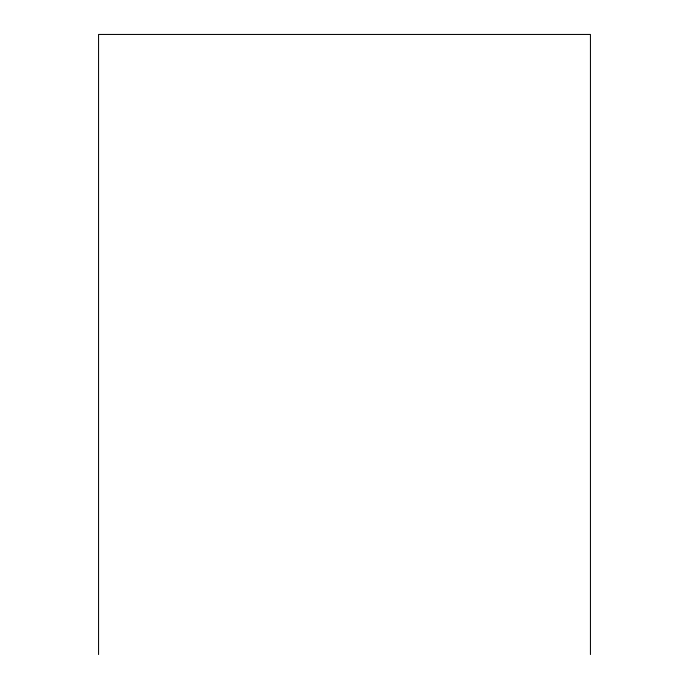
<?xml version="1.0" encoding="UTF-8"?>
<svg xmlns="http://www.w3.org/2000/svg" width="689" height="689" viewBox="0 0 689 689"><rect width="100%" height="100%" fill="white"/><g stroke="black" fill="none" stroke-linecap="round" stroke-linejoin="round"><path stroke-width="1.03" d="M590.439 654.55L590.439 34.45L98.561 34.45L98.561 654.55"/></g></svg>
